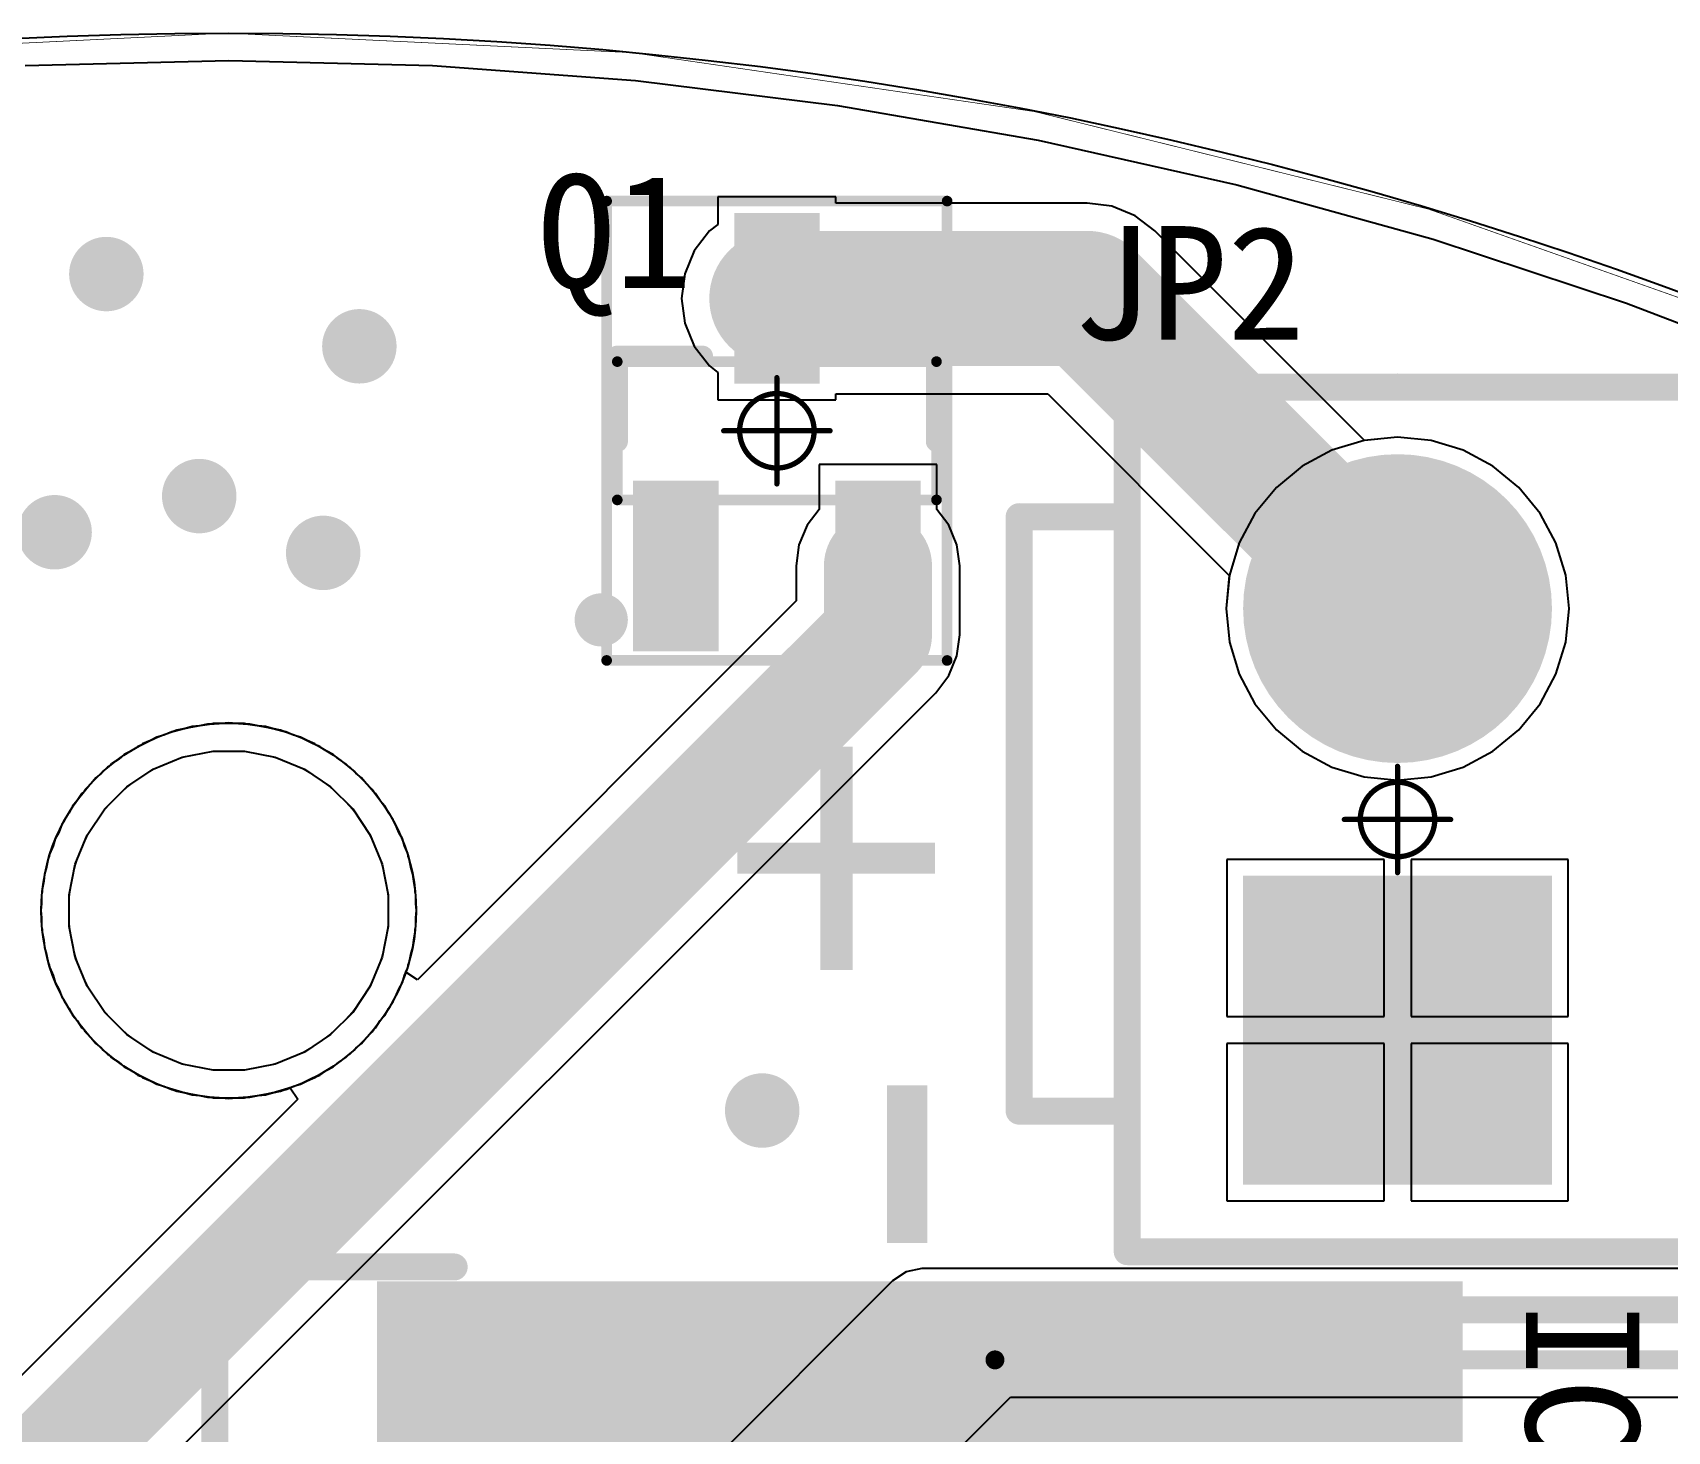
# Model space of a CAD drawing. Header units: millimetres. Extents: x 28 to 238, y 6 to 119.
# Drawn here: x 68.72 to 84.08, y 93.38 to 106.53 of the extents above; entities that cross this region are included whole.
import ezdxf

# ---------------------------------------------------------------- set-up
doc = ezdxf.new("R2010")
doc.units = ezdxf.units.MM
for name, color, linetype in [('BottomLayer', 5, 'Continuous'), ('BottomSolder', 6, 'Continuous'), ('KeepOutLayer', 6, 'Continuous'), ('Mechanical13', 56, 'Continuous'), ('Mechanical15', 56, 'Continuous'), ('MultiLayer', 9, 'Continuous'), ('PadHoleLayer', 156, 'Continuous'), ('TopLayer', 1, 'Continuous'), ('TopOverlay', 2, 'Continuous'), ('TopPaste', 8, 'Continuous'), ('TopSolder', 216, 'Continuous'), ('ViaHoleLayer', 16, 'Continuous')]:
    doc.layers.add(name, color=color, linetype=linetype)

# ---------------------------------------------------------------- blocks, each defined once
blk = doc.blocks.new('TO263_5A_30')
at = {"layer": 'TopLayer'}
for points in [[(5.225, 15.414), (-5.225, 15.414), (5.225, 5.414), (-5.225, 5.414)], [(-2.875, 1.6), (-3.925, 1.6), (-2.875, -1.6), (-3.925, -1.6)], [(-1.175, 1.6), (-2.225, 1.6), (-1.175, -1.6), (-2.225, -1.6)], [(0.525, 1.6), (-0.525, 1.6), (0.525, -1.6), (-0.525, -1.6)], [(2.225, 1.6), (1.175, 1.6), (2.225, -1.6), (1.175, -1.6)], [(3.925, 1.6), (2.875, 1.6), (3.925, -1.6), (2.875, -1.6)]]:
    blk.add_solid(points, dxfattribs=at)
at = {"layer": 'TopOverlay', "const_width": 0.254}
for points in [[(-5.461, 3.787), (-5.461, 6.037)], [(5.461, 3.787), (5.461, 6.037)], [(5.461, 3.787), (-5.461, 3.787)]]:
    blk.add_lwpolyline(points, dxfattribs=at)
at = {"layer": 'TopOverlay'}
for points, const_width in [([(-5.524, 6.037, 1), (-5.397, 6.037, 1)], 0.127), ([(5.397, 6.037, 1), (5.524, 6.037, 1)], 0.127), ([(-5.524, 3.787, 1), (-5.397, 3.787, 1)], 0.127), ([(-5.524, 3.787, 1), (-5.397, 3.787, 1)], 0.127), ([(5.397, 3.787, 1), (5.524, 3.787, 1)], 0.127), ([(5.397, 3.787, 1), (5.524, 3.787, 1)], 0.127), ([(-4.626, -0.127, 1), (-5.026, -0.127, 1)], 0.5), ([(-5.151, -0.127, 1), (-4.901, -0.127, 1)], 0.25), ([(-4.751, -0.127, 1), (-4.501, -0.127, 1)], 0.25)]:
    blk.add_lwpolyline(points, format="xyb", close=True, dxfattribs=dict(at, const_width=const_width))
at = {"layer": 'TopPaste'}
for points in [[(5.225, 15.414), (-5.225, 15.414), (5.225, 5.414), (-5.225, 5.414)], [(-2.875, 1.6), (-3.925, 1.6), (-2.875, -1.6), (-3.925, -1.6)], [(-1.175, 1.6), (-2.225, 1.6), (-1.175, -1.6), (-2.225, -1.6)], [(0.525, 1.6), (-0.525, 1.6), (0.525, -1.6), (-0.525, -1.6)], [(2.225, 1.6), (1.175, 1.6), (2.225, -1.6), (1.175, -1.6)], [(3.925, 1.6), (2.875, 1.6), (3.925, -1.6), (2.875, -1.6)]]:
    blk.add_solid(points, dxfattribs=at)
at = {"layer": 'TopSolder'}
for points in [[(5.327, 15.516), (-5.327, 15.516), (5.327, 5.312), (-5.327, 5.312)], [(-2.773, 1.702), (-4.027, 1.702), (-2.773, -1.702), (-4.027, -1.702)], [(-1.073, 1.702), (-2.327, 1.702), (-1.073, -1.702), (-2.327, -1.702)], [(0.627, 1.702), (-0.627, 1.702), (0.627, -1.702), (-0.627, -1.702)], [(2.327, 1.702), (1.073, 1.702), (2.327, -1.702), (1.073, -1.702)], [(4.027, 1.702), (2.773, 1.702), (4.027, -1.702), (2.773, -1.702)]]:
    blk.add_solid(points, dxfattribs=at)
blk = doc.blocks.new('VH3_96_LI_2P_32')
at = {"layer": 'BottomLayer', "const_width": 1.35}
blk.add_lwpolyline([(1.307, 0, 1), (2.657, 0, 1)], format="xyb", close=True, dxfattribs=at)
at = {"layer": 'BottomLayer'}
blk.add_solid([(-3.33, -1.35), (-0.63, -1.35), (-3.33, 1.35), (-0.63, 1.35)], dxfattribs=at)
at = {"layer": 'BottomSolder', "const_width": 1.452}
blk.add_lwpolyline([(1.257, 0, 1), (2.708, 0, 1)], format="xyb", close=True, dxfattribs=at)
at = {"layer": 'BottomSolder'}
blk.add_solid([(-3.432, -1.452), (-0.528, -1.452), (-3.432, 1.452), (-0.528, 1.452)], dxfattribs=at)
at = {"layer": 'Mechanical15', "const_width": 0.05}
for points in [[(0, 0.5), (0, -0.5)], [(-0.5, 0), (0.5, 0)]]:
    blk.add_lwpolyline(points, dxfattribs=at)
at = {"layer": 'Mechanical15'}
for points, const_width in [([(-0.012, 0.5, 1), (0.012, 0.5, 1)], 0.025), ([(0.35, 0, 1), (-0.35, 0, 1)], 0.05), ([(-0.512, 0, 1), (-0.487, 0, 1)], 0.025), ([(-0.362, 0, 1), (-0.337, 0, 1)], 0.025), ([(0.337, 0, 1), (0.362, 0, 1)], 0.025), ([(0.487, 0, 1), (0.512, 0, 1)], 0.025), ([(-0.012, -0.5, 1), (0.012, -0.5, 1)], 0.025)]:
    blk.add_lwpolyline(points, format="xyb", close=True, dxfattribs=dict(at, const_width=const_width))
at = {"layer": 'MultiLayer', "const_width": 1.35}
blk.add_lwpolyline([(1.307, 0, 1), (2.657, 0, 1)], format="xyb", close=True, dxfattribs=at)
at = {"layer": 'MultiLayer'}
blk.add_solid([(-3.33, -1.35), (-0.63, -1.35), (-3.33, 1.35), (-0.63, 1.35)], dxfattribs=at)
at = {"layer": 'PadHoleLayer', "const_width": 0.75}
for points in [[(-2.355, 0, 1), (-1.605, 0, 1)], [(1.607, 0, 1), (2.357, 0, 1)]]:
    blk.add_lwpolyline(points, format="xyb", close=True, dxfattribs=at)
at = {"layer": 'TopLayer', "const_width": 1.35}
blk.add_lwpolyline([(1.307, 0, 1), (2.657, 0, 1)], format="xyb", close=True, dxfattribs=at)
at = {"layer": 'TopLayer'}
blk.add_solid([(-3.33, -1.35), (-0.63, -1.35), (-3.33, 1.35), (-0.63, 1.35)], dxfattribs=at)
at = {"layer": 'TopOverlay', "const_width": 0.254}
for points in [[(-2.742, 3.556), (-2.742, 2.54)], [(-2.742, 3.556), (2.846, 3.556)], [(2.846, 3.556), (2.846, 2.54)], [(-4.063, 2.54), (-4.063, -4.572)], [(-4.063, 2.54), (4.065, 2.54)], [(4.065, 2.54), (4.065, -4.572)], [(4.065, 0), (4.065, -4.572)], [(-4.063, -4.572), (-2.336, -4.572)], [(-2.336, -4.572), (4.065, -4.572)]]:
    blk.add_lwpolyline(points, dxfattribs=at)
at = {"layer": 'TopOverlay', "const_width": 0.127}
for points in [[(-2.805, 3.556, 1), (-2.678, 3.556, 1)], [(-2.805, 3.556, 1), (-2.678, 3.556, 1)], [(2.783, 3.556, 1), (2.91, 3.556, 1)], [(2.783, 3.556, 1), (2.91, 3.556, 1)], [(-4.126, 2.54, 1), (-3.999, 2.54, 1)], [(-4.126, 2.54, 1), (-3.999, 2.54, 1)], [(-2.805, 2.54, 1), (-2.678, 2.54, 1)], [(2.783, 2.54, 1), (2.91, 2.54, 1)], [(4.002, 2.54, 1), (4.129, 2.54, 1)], [(4.002, 2.54, 1), (4.129, 2.54, 1)], [(4.002, 0, 1), (4.129, 0, 1)], [(-4.126, -4.572, 1), (-3.999, -4.572, 1)], [(-4.126, -4.572, 1), (-3.999, -4.572, 1)], [(-2.399, -4.572, 1), (-2.272, -4.572, 1)], [(-2.399, -4.572, 1), (-2.272, -4.572, 1)], [(4.002, -4.572, 1), (4.129, -4.572, 1)], [(4.002, -4.572, 1), (4.129, -4.572, 1)], [(4.002, -4.572, 1), (4.129, -4.572, 1)]]:
    blk.add_lwpolyline(points, format="xyb", close=True, dxfattribs=at)
at = {"layer": 'TopSolder', "const_width": 1.452}
blk.add_lwpolyline([(1.257, 0, 1), (2.708, 0, 1)], format="xyb", close=True, dxfattribs=at)
at = {"layer": 'TopSolder'}
blk.add_solid([(-3.432, -1.452), (-0.528, -1.452), (-3.432, 1.452), (-0.528, 1.452)], dxfattribs=at)
blk = doc.blocks.new('SOT23_3M_44')
at = {"layer": 'Mechanical13', "const_width": 0.1}
for points in [[(-1.5, 1.92), (1.5, 1.92)], [(-1.5, 0.62), (-1.5, 1.92)], [(1.5, 0.62), (1.5, 1.92)], [(-1.5, 0.62), (1.5, 0.62)]]:
    blk.add_lwpolyline(points, dxfattribs=at)
at = {"layer": 'Mechanical13', "const_width": 0.05}
for points in [[(-1.525, 1.92, 1), (-1.475, 1.92, 1)], [(-1.525, 1.92, 1), (-1.475, 1.92, 1)], [(1.475, 1.92, 1), (1.525, 1.92, 1)], [(1.475, 1.92, 1), (1.525, 1.92, 1)], [(-1.525, 0.62, 1), (-1.475, 0.62, 1)], [(-1.525, 0.62, 1), (-1.475, 0.62, 1)], [(1.475, 0.62, 1), (1.525, 0.62, 1)], [(1.475, 0.62, 1), (1.525, 0.62, 1)]]:
    blk.add_lwpolyline(points, format="xyb", close=True, dxfattribs=at)
at = {"layer": 'Mechanical15'}
for points, const_width in [([(-1.6, 3.429), (1.6, 3.429)], 0.1), ([(-1.6, -0.889), (-1.6, 3.429)], 0.1), ([(1.6, -0.889), (1.6, 3.429)], 0.1), ([(0, 0.77), (0, 1.77)], 0.05), ([(-0.5, 1.27), (0.5, 1.27)], 0.05), ([(-1.6, -0.889), (1.6, -0.889)], 0.1)]:
    blk.add_lwpolyline(points, dxfattribs=dict(at, const_width=const_width))
for points, const_width in [([(-1.625, 3.429, 1), (-1.575, 3.429, 1)], 0.05), ([(-1.625, 3.429, 1), (-1.575, 3.429, 1)], 0.05), ([(1.575, 3.429, 1), (1.625, 3.429, 1)], 0.05), ([(1.575, 3.429, 1), (1.625, 3.429, 1)], 0.05), ([(-0.012, 1.77, 1), (0.012, 1.77, 1)], 0.025), ([(0.35, 1.27, 1), (-0.35, 1.27, 1)], 0.05), ([(-0.512, 1.27, 1), (-0.487, 1.27, 1)], 0.025), ([(-0.362, 1.27, 1), (-0.337, 1.27, 1)], 0.025), ([(0.337, 1.27, 1), (0.362, 1.27, 1)], 0.025), ([(0.487, 1.27, 1), (0.512, 1.27, 1)], 0.025), ([(-0.012, 0.77, 1), (0.012, 0.77, 1)], 0.025), ([(-1.625, -0.889, 1), (-1.575, -0.889, 1)], 0.05), ([(-1.625, -0.889, 1), (-1.575, -0.889, 1)], 0.05), ([(1.575, -0.889, 1), (1.625, -0.889, 1)], 0.05), ([(1.575, -0.889, 1), (1.625, -0.889, 1)], 0.05)]:
    blk.add_lwpolyline(points, format="xyb", close=True, dxfattribs=dict(at, const_width=const_width))
at = {"layer": 'TopLayer'}
for points in [[(0.3, 3.214), (-0.3, 3.214), (0.3, 1.814), (-0.3, 1.814)], [(-0.65, 0.7), (-1.25, 0.7), (-0.65, -0.7), (-1.25, -0.7)], [(1.25, 0.7), (0.65, 0.7), (1.25, -0.7), (0.65, -0.7)]]:
    blk.add_solid(points, dxfattribs=at)
at = {"layer": 'TopOverlay', "const_width": 0.2}
for points in [[(-1.5, 1.97), (-0.7, 1.97)], [(-1.5, 1.17), (-1.5, 1.97)], [(0.7, 1.97), (1.5, 1.97)], [(1.5, 1.17), (1.5, 1.97)]]:
    blk.add_lwpolyline(points, dxfattribs=at)
at = {"layer": 'TopOverlay'}
for points, const_width in [([(-1.55, 1.97, 1), (-1.45, 1.97, 1)], 0.1), ([(-1.55, 1.97, 1), (-1.45, 1.97, 1)], 0.1), ([(-0.75, 1.97, 1), (-0.65, 1.97, 1)], 0.1), ([(0.65, 1.97, 1), (0.75, 1.97, 1)], 0.1), ([(1.45, 1.97, 1), (1.55, 1.97, 1)], 0.1), ([(1.45, 1.97, 1), (1.55, 1.97, 1)], 0.1), ([(-1.55, 1.17, 1), (-1.45, 1.17, 1)], 0.1), ([(1.45, 1.17, 1), (1.55, 1.17, 1)], 0.1), ([(-1.526, -0.508, 1), (-1.776, -0.508, 1)], 0.25), ([(-1.839, -0.508, 1), (-1.714, -0.508, 1)], 0.125), ([(-1.588, -0.508, 1), (-1.463, -0.508, 1)], 0.125)]:
    blk.add_lwpolyline(points, format="xyb", close=True, dxfattribs=dict(at, const_width=const_width))
at = {"layer": 'TopPaste'}
for points in [[(0.3, 3.214), (-0.3, 3.214), (0.3, 1.814), (-0.3, 1.814)], [(-0.65, 0.7), (-1.25, 0.7), (-0.65, -0.7), (-1.25, -0.7)], [(1.25, 0.7), (0.65, 0.7), (1.25, -0.7), (0.65, -0.7)]]:
    blk.add_solid(points, dxfattribs=at)
at = {"layer": 'TopSolder'}
for points in [[(0.402, 3.316), (-0.401, 3.316), (0.402, 1.712), (-0.401, 1.712)], [(-0.548, 0.802), (-1.352, 0.802), (-0.548, -0.802), (-1.352, -0.802)], [(1.352, 0.802), (0.548, 0.802), (1.352, -0.802), (0.548, -0.802)]]:
    blk.add_solid(points, dxfattribs=at)

msp = doc.modelspace()

# ---------------------------------------------------------------- linework, layer by layer
for centre, radius in [((70.558, 67.272), 39.25), ((70.558, 98.273), 1.762)]:
    msp.add_circle(centre, radius)
at = {"layer": 'BottomLayer'}
for p, q in [((68.645, 106.218), (70.558, 106.265)), ((70.558, 106.265), (72.472, 106.218)), ((72.472, 106.218), (74.38, 106.077)), ((74.38, 106.077), (76.28, 105.843)), ((76.28, 105.843), (78.165, 105.515)), ((78.165, 105.515), (80.033, 105.096)), ((80.033, 105.096), (81.877, 104.586)), ((81.877, 104.586), (83.694, 103.985)), ((83.694, 103.985), (85.48, 103.297)), ((81.229, 102.693), (80.927, 102.601)), ((81.543, 102.724), (81.229, 102.693)), ((81.858, 102.693), (81.543, 102.724)), ((82.16, 102.601), (81.858, 102.693)), ((80.927, 102.601), (80.648, 102.452)), ((82.439, 102.452), (82.16, 102.601)), ((80.648, 102.452), (80.404, 102.252)), ((82.683, 102.252), (82.439, 102.452)), ((80.404, 102.252), (80.203, 102.007)), ((82.884, 102.007), (82.683, 102.252)), ((80.203, 102.007), (80.054, 101.729)), ((83.032, 101.729), (82.884, 102.007)), ((80.054, 101.729), (79.963, 101.426)), ((83.124, 101.426), (83.032, 101.729)), ((79.963, 101.426), (79.932, 101.112)), ((83.155, 101.112), (83.124, 101.426)), ((79.932, 101.112), (79.963, 100.798)), ((83.124, 100.798), (83.155, 101.112)), ((79.963, 100.798), (80.054, 100.495)), ((83.032, 100.495), (83.124, 100.798)), ((80.054, 100.495), (80.203, 100.217)), ((82.884, 100.217), (83.032, 100.495)), ((80.203, 100.217), (80.404, 99.972)), ((82.683, 99.972), (82.884, 100.217)), ((70.283, 100.011), (70.214, 100.005)), ((70.36, 100.027), (70.283, 100.011)), ((70.386, 100.027), (70.36, 100.027)), ((70.411, 100.032), (70.386, 100.027)), ((70.49, 100.032), (70.411, 100.032)), ((70.558, 100.039), (70.49, 100.032)), ((70.627, 100.032), (70.558, 100.039)), ((70.706, 100.032), (70.627, 100.032)), ((70.731, 100.027), (70.706, 100.032)), ((70.757, 100.027), (70.731, 100.027)), ((70.834, 100.011), (70.757, 100.027)), ((70.903, 100.005), (70.834, 100.011)), ((69.822, 99.872), (69.749, 99.841)), ((69.883, 99.904), (69.822, 99.872)), ((69.949, 99.924), (69.883, 99.904)), ((70.022, 99.954), (69.949, 99.924)), ((70.047, 99.959), (70.022, 99.954)), ((70.07, 99.969), (70.047, 99.959)), ((70.148, 99.985), (70.07, 99.969)), ((70.214, 100.005), (70.148, 99.985)), ((70.969, 99.985), (70.903, 100.005)), ((71.046, 99.969), (70.969, 99.985)), ((71.07, 99.959), (71.046, 99.969)), ((71.095, 99.954), (71.07, 99.959)), ((71.168, 99.924), (71.095, 99.954)), ((71.234, 99.904), (71.168, 99.924)), ((71.295, 99.872), (71.234, 99.904)), ((71.368, 99.841), (71.295, 99.872)), ((80.404, 99.972), (80.648, 99.772)), ((82.439, 99.772), (82.683, 99.972)), ((69.577, 99.741), (69.524, 99.697)), ((69.638, 99.773), (69.577, 99.741)), ((69.704, 99.817), (69.638, 99.773)), ((69.728, 99.827), (69.704, 99.817)), ((69.749, 99.841), (69.728, 99.827)), ((69.848, 99.602), (70.121, 99.715)), ((70.121, 99.715), (70.411, 99.773)), ((70.411, 99.773), (70.558, 99.773)), ((70.558, 99.773), (70.706, 99.773)), ((70.706, 99.773), (70.996, 99.715)), ((70.996, 99.715), (71.269, 99.602)), ((71.389, 99.827), (71.368, 99.841)), ((71.413, 99.817), (71.389, 99.827)), ((71.479, 99.773), (71.413, 99.817)), ((71.539, 99.741), (71.479, 99.773)), ((71.593, 99.697), (71.539, 99.741)), ((80.648, 99.772), (80.927, 99.623)), ((82.16, 99.623), (82.439, 99.772)), ((69.363, 99.565), (69.31, 99.521)), ((69.419, 99.621), (69.363, 99.565)), ((69.44, 99.635), (69.419, 99.621)), ((69.458, 99.653), (69.44, 99.635)), ((69.524, 99.697), (69.458, 99.653)), ((69.602, 99.438), (69.848, 99.602)), ((71.269, 99.602), (71.515, 99.438)), ((71.659, 99.653), (71.593, 99.697)), ((71.677, 99.635), (71.659, 99.653)), ((71.698, 99.621), (71.677, 99.635)), ((71.754, 99.565), (71.698, 99.621)), ((71.807, 99.521), (71.754, 99.565)), ((80.927, 99.623), (81.229, 99.531)), ((81.858, 99.531), (82.16, 99.623)), ((69.21, 99.412), (69.196, 99.391)), ((69.266, 99.468), (69.21, 99.412)), ((69.31, 99.521), (69.266, 99.468)), ((69.393, 99.229), (69.602, 99.438)), ((71.515, 99.438), (71.724, 99.229)), ((71.851, 99.468), (71.807, 99.521)), ((71.907, 99.412), (71.851, 99.468)), ((71.921, 99.391), (71.907, 99.412)), ((81.229, 99.531), (81.543, 99.5)), ((81.543, 99.5), (81.858, 99.531)), ((69.09, 99.254), (69.058, 99.193)), ((69.134, 99.307), (69.09, 99.254)), ((69.178, 99.373), (69.134, 99.307)), ((69.196, 99.391), (69.178, 99.373)), ((71.939, 99.373), (71.921, 99.391)), ((71.983, 99.307), (71.939, 99.373)), ((72.027, 99.254), (71.983, 99.307)), ((72.059, 99.193), (72.027, 99.254)), ((69.004, 99.104), (68.99, 99.082)), ((69.014, 99.127), (69.004, 99.104)), ((69.058, 99.193), (69.014, 99.127)), ((69.229, 98.983), (69.393, 99.229)), ((71.724, 99.229), (71.888, 98.983)), ((72.103, 99.127), (72.059, 99.193)), ((72.113, 99.104), (72.103, 99.127)), ((72.127, 99.082), (72.113, 99.104)), ((68.927, 98.949), (68.907, 98.883)), ((68.96, 99.009), (68.927, 98.949)), ((68.99, 99.082), (68.96, 99.009)), ((69.116, 98.71), (69.229, 98.983)), ((71.888, 98.983), (72.001, 98.71)), ((72.157, 99.009), (72.127, 99.082)), ((72.19, 98.949), (72.157, 99.009)), ((72.21, 98.883), (72.19, 98.949)), ((68.872, 98.784), (68.862, 98.761)), ((68.877, 98.809), (68.872, 98.784)), ((68.907, 98.883), (68.877, 98.809)), ((72.24, 98.809), (72.21, 98.883)), ((72.245, 98.784), (72.24, 98.809)), ((72.255, 98.761), (72.245, 98.784)), ((68.847, 98.683), (68.827, 98.617)), ((68.862, 98.761), (68.847, 98.683)), ((69.058, 98.421), (69.116, 98.71)), ((72.001, 98.71), (72.058, 98.421)), ((72.27, 98.683), (72.255, 98.761)), ((72.29, 98.617), (72.27, 98.683)), ((81.416, 98.754), (79.939, 98.754)), ((79.939, 98.754), (79.939, 97.277)), ((81.416, 97.277), (81.416, 98.754)), ((83.147, 98.754), (81.67, 98.754)), ((81.67, 98.754), (81.67, 97.277)), ((83.147, 97.277), (83.147, 98.754)), ((68.82, 98.549), (68.804, 98.471)), ((68.827, 98.617), (68.82, 98.549)), ((72.297, 98.549), (72.29, 98.617)), ((72.312, 98.471), (72.297, 98.549)), ((68.799, 98.341), (68.793, 98.273)), ((68.804, 98.446), (68.799, 98.421)), ((68.799, 98.421), (68.799, 98.341)), ((68.804, 98.471), (68.804, 98.446)), ((69.058, 98.273), (69.058, 98.421)), ((72.058, 98.421), (72.058, 98.273)), ((72.312, 98.446), (72.312, 98.471)), ((72.317, 98.421), (72.312, 98.446)), ((72.317, 98.341), (72.317, 98.421)), ((72.324, 98.273), (72.317, 98.341)), ((68.793, 98.273), (68.799, 98.204)), ((68.799, 98.204), (68.799, 98.125)), ((69.058, 98.125), (69.058, 98.273)), ((72.058, 98.273), (72.058, 98.125)), ((72.317, 98.204), (72.324, 98.273)), ((72.317, 98.125), (72.317, 98.204)), ((68.799, 98.125), (68.804, 98.1)), ((68.804, 98.1), (68.804, 98.075)), ((68.804, 98.075), (68.82, 97.997)), ((69.116, 97.835), (69.058, 98.125)), ((72.058, 98.125), (72.001, 97.835)), ((72.297, 97.997), (72.312, 98.075)), ((72.312, 98.1), (72.317, 98.125)), ((72.312, 98.075), (72.312, 98.1)), ((68.82, 97.997), (68.827, 97.928)), ((68.827, 97.928), (68.847, 97.862)), ((68.847, 97.862), (68.862, 97.785)), ((72.255, 97.785), (72.27, 97.862)), ((72.27, 97.862), (72.29, 97.928)), ((72.29, 97.928), (72.297, 97.997)), ((68.862, 97.785), (68.872, 97.761)), ((68.872, 97.761), (68.877, 97.736)), ((68.877, 97.736), (68.907, 97.663)), ((69.229, 97.562), (69.116, 97.835)), ((72.001, 97.835), (71.888, 97.562)), ((72.21, 97.663), (72.24, 97.736)), ((72.24, 97.736), (72.245, 97.761)), ((72.245, 97.761), (72.255, 97.785)), ((68.907, 97.663), (68.927, 97.597)), ((68.927, 97.597), (68.96, 97.536)), ((69.393, 97.317), (69.229, 97.562)), ((71.888, 97.562), (71.724, 97.317)), ((72.157, 97.536), (72.19, 97.597)), ((72.19, 97.597), (72.21, 97.663)), ((68.96, 97.536), (68.99, 97.463)), ((68.99, 97.463), (69.004, 97.442)), ((69.004, 97.442), (69.014, 97.418)), ((69.014, 97.418), (69.058, 97.353)), ((72.059, 97.353), (72.103, 97.418)), ((72.103, 97.418), (72.113, 97.442)), ((72.113, 97.442), (72.127, 97.463)), ((72.127, 97.463), (72.157, 97.536)), ((69.058, 97.353), (69.09, 97.292)), ((69.09, 97.292), (69.134, 97.239)), ((69.602, 97.108), (69.393, 97.317)), ((71.724, 97.317), (71.515, 97.108)), ((71.983, 97.239), (72.027, 97.292)), ((72.027, 97.292), (72.059, 97.353)), ((79.939, 97.277), (81.416, 97.277)), ((81.67, 97.277), (83.147, 97.277)), ((69.134, 97.239), (69.178, 97.173)), ((69.178, 97.173), (69.196, 97.155)), ((69.196, 97.155), (69.21, 97.134)), ((69.21, 97.134), (69.266, 97.078)), ((69.848, 96.944), (69.602, 97.108)), ((71.515, 97.108), (71.269, 96.944)), ((71.851, 97.078), (71.907, 97.134)), ((71.907, 97.134), (71.921, 97.155)), ((71.921, 97.155), (71.939, 97.173)), ((71.939, 97.173), (71.983, 97.239)), ((69.266, 97.078), (69.31, 97.024)), ((69.31, 97.024), (69.363, 96.981)), ((69.363, 96.981), (69.419, 96.925)), ((70.121, 96.83), (69.848, 96.944)), ((71.269, 96.944), (70.996, 96.83)), ((71.698, 96.925), (71.754, 96.981)), ((71.754, 96.981), (71.807, 97.024)), ((71.807, 97.024), (71.851, 97.078)), ((81.416, 97.023), (79.939, 97.023)), ((79.939, 97.023), (79.939, 95.546)), ((81.416, 95.546), (81.416, 97.023)), ((83.147, 97.023), (81.67, 97.023)), ((81.67, 97.023), (81.67, 95.546)), ((83.147, 95.546), (83.147, 97.023)), ((69.419, 96.925), (69.44, 96.91)), ((69.44, 96.91), (69.458, 96.892)), ((69.458, 96.892), (69.524, 96.848)), ((69.524, 96.848), (69.577, 96.805)), ((69.577, 96.805), (69.638, 96.772)), ((70.411, 96.773), (70.121, 96.83)), ((70.996, 96.83), (70.706, 96.773)), ((71.479, 96.772), (71.539, 96.805)), ((71.539, 96.805), (71.593, 96.848)), ((71.593, 96.848), (71.659, 96.892)), ((71.659, 96.892), (71.677, 96.91)), ((71.677, 96.91), (71.698, 96.925)), ((69.638, 96.772), (69.704, 96.728)), ((69.704, 96.728), (69.728, 96.718)), ((69.728, 96.718), (69.749, 96.704)), ((69.749, 96.704), (69.822, 96.674)), ((69.822, 96.674), (69.883, 96.642)), ((69.883, 96.642), (69.949, 96.622)), ((70.558, 96.773), (70.411, 96.773)), ((70.558, 96.773), (70.558, 96.773)), ((70.706, 96.773), (70.558, 96.773)), ((71.168, 96.622), (71.234, 96.642)), ((71.234, 96.642), (71.295, 96.674)), ((71.295, 96.674), (71.368, 96.704)), ((71.368, 96.704), (71.389, 96.718)), ((71.389, 96.718), (71.413, 96.728)), ((71.413, 96.728), (71.479, 96.772)), ((69.949, 96.622), (70.022, 96.591)), ((70.022, 96.591), (70.047, 96.586)), ((70.047, 96.586), (70.07, 96.576)), ((70.07, 96.576), (70.148, 96.561)), ((70.148, 96.561), (70.214, 96.541)), ((70.214, 96.541), (70.283, 96.534)), ((70.283, 96.534), (70.36, 96.519)), ((70.36, 96.519), (70.386, 96.519)), ((70.386, 96.519), (70.411, 96.514)), ((70.411, 96.514), (70.49, 96.514)), ((70.49, 96.514), (70.558, 96.507)), ((70.558, 96.507), (70.627, 96.514)), ((70.627, 96.514), (70.706, 96.514)), ((70.706, 96.514), (70.731, 96.519)), ((70.731, 96.519), (70.757, 96.519)), ((70.757, 96.519), (70.834, 96.534)), ((70.834, 96.534), (70.903, 96.541)), ((70.903, 96.541), (70.969, 96.561)), ((70.969, 96.561), (71.046, 96.576)), ((71.046, 96.576), (71.07, 96.586)), ((71.07, 96.586), (71.095, 96.591)), ((71.095, 96.591), (71.168, 96.622)), ((79.939, 95.546), (81.416, 95.546)), ((81.67, 95.546), (83.147, 95.546)), ((76.798, 94.794), (65.341, 83.338)), ((76.924, 94.878), (76.798, 94.794)), ((77.072, 94.908), (76.924, 94.878)), ((84.324, 94.908), (77.072, 94.908)), ((68.09, 83.887), (77.904, 93.7)), ((77.904, 93.7), (86.853, 93.7))]:
    msp.add_line(p, q, dxfattribs=at)
for points, const_width in [([(69.233, 104.257, 1), (69.583, 104.257, 1)], 0.35), ([(71.611, 103.578, 1), (71.961, 103.578, 1)], 0.35), ([(70.106, 102.17, 1), (70.456, 102.17, 1)], 0.35), ([(68.747, 101.83, 1), (69.097, 101.83, 1)], 0.35), ([(71.271, 101.636, 1), (71.621, 101.636, 1)], 0.35), ([(75.397, 96.394, 1), (75.747, 96.394, 1)], 0.35), ([(77.009, 94.52, 1), (77.136, 94.52, 1)], 0.127), ([(77.009, 94.52, 1), (77.136, 94.52, 1)], 0.127), ([(77.715, 94.05, 1), (77.804, 94.05, 1)], 0.0889), ([(77.715, 94.05, 1), (77.804, 94.05, 1)], 0.0889)]:
    msp.add_lwpolyline(points, format="xyb", close=True, dxfattribs=dict(at, const_width=const_width))
for points, const_width in [([(65.616, 83.063), (77.072, 94.52)], 0.254), ([(77.072, 94.52), (84.485, 94.52)], 0.254), ([(67.741, 84.031), (77.759, 94.05)], 0.178), ([(77.759, 94.05), (87.407, 94.05)], 0.178)]:
    msp.add_lwpolyline(points, dxfattribs=dict(at, const_width=const_width))
at = {"layer": 'KeepOutLayer', "const_width": 0.00645}
msp.add_lwpolyline([(34.052, 52.857, -3.804617), (64.049, 28.566)], format="xyb", dxfattribs=at)
msp.add_lwpolyline([(34.052, 52.857, -3.804617), (64.049, 28.566)], format="xyb", dxfattribs=at)
at = {"layer": 'KeepOutLayer'}
for points, const_width in [([(72.058, 98.273, 1), (69.058, 98.273, 1)], 0.00645), ([(69.057, 98.273, 1), (69.06, 98.273, 1)], 0.00323), ([(72.057, 98.273, 1), (72.06, 98.273, 1)], 0.00323)]:
    msp.add_lwpolyline(points, format="xyb", close=True, dxfattribs=dict(at, const_width=const_width))
at = {"layer": 'MultiLayer'}
for p, q in [((69.848, 99.602), (70.121, 99.715)), ((70.121, 99.715), (70.411, 99.773)), ((70.411, 99.773), (70.558, 99.773)), ((70.558, 99.773), (70.706, 99.773)), ((70.706, 99.773), (70.996, 99.715)), ((70.996, 99.715), (71.269, 99.602)), ((69.602, 99.438), (69.848, 99.602)), ((71.269, 99.602), (71.515, 99.438)), ((69.393, 99.229), (69.602, 99.438)), ((71.515, 99.438), (71.724, 99.229)), ((69.229, 98.983), (69.393, 99.229)), ((71.724, 99.229), (71.888, 98.983)), ((69.116, 98.71), (69.229, 98.983)), ((71.888, 98.983), (72.001, 98.71)), ((69.058, 98.421), (69.116, 98.71)), ((72.001, 98.71), (72.058, 98.421)), ((69.058, 98.273), (69.058, 98.421)), ((72.058, 98.421), (72.058, 98.273)), ((69.058, 98.125), (69.058, 98.273)), ((72.058, 98.273), (72.058, 98.125)), ((69.116, 97.835), (69.058, 98.125)), ((72.058, 98.125), (72.001, 97.835)), ((69.229, 97.562), (69.116, 97.835)), ((72.001, 97.835), (71.888, 97.562)), ((69.393, 97.317), (69.229, 97.562)), ((71.888, 97.562), (71.724, 97.317)), ((69.602, 97.108), (69.393, 97.317)), ((71.724, 97.317), (71.515, 97.108)), ((69.848, 96.944), (69.602, 97.108)), ((71.515, 97.108), (71.269, 96.944)), ((70.121, 96.83), (69.848, 96.944)), ((71.269, 96.944), (70.996, 96.83)), ((70.411, 96.773), (70.121, 96.83)), ((70.996, 96.83), (70.706, 96.773)), ((70.558, 96.773), (70.411, 96.773)), ((70.558, 96.773), (70.558, 96.773)), ((70.706, 96.773), (70.558, 96.773))]:
    msp.add_line(p, q, dxfattribs=at)
at = {"layer": 'MultiLayer', "const_width": 0.35}
for points in [[(69.233, 104.257, 1), (69.583, 104.257, 1)], [(71.611, 103.578, 1), (71.961, 103.578, 1)], [(70.106, 102.17, 1), (70.456, 102.17, 1)], [(68.747, 101.83, 1), (69.097, 101.83, 1)], [(71.271, 101.636, 1), (71.621, 101.636, 1)], [(75.397, 96.394, 1), (75.747, 96.394, 1)]]:
    msp.add_lwpolyline(points, format="xyb", close=True, dxfattribs=at)
at = {"layer": 'TopLayer'}
for p, q in [((68.645, 106.218), (70.558, 106.265)), ((70.558, 106.265), (72.472, 106.218)), ((72.472, 106.218), (74.38, 106.077)), ((74.38, 106.077), (76.28, 105.843)), ((76.28, 105.843), (78.165, 105.515)), ((78.165, 105.515), (80.033, 105.096)), ((80.033, 105.096), (81.877, 104.586)), ((76.264, 104.982), (75.156, 104.982)), ((75.156, 104.982), (75.156, 104.723)), ((76.264, 104.925), (76.264, 104.982)), ((78.627, 104.925), (76.264, 104.925)), ((78.859, 104.894), (78.627, 104.925)), ((79.076, 104.805), (78.859, 104.894)), ((79.261, 104.662), (79.076, 104.805)), ((75.076, 104.662), (74.933, 104.476)), ((75.156, 104.723), (75.076, 104.662)), ((81.231, 102.693), (79.261, 104.662)), ((74.933, 104.476), (74.844, 104.26)), ((81.877, 104.586), (83.694, 103.985)), ((74.844, 104.26), (74.813, 104.028)), ((74.813, 104.028), (74.844, 103.796)), ((83.694, 103.985), (85.48, 103.297)), ((74.844, 103.796), (74.933, 103.58)), ((74.933, 103.58), (75.076, 103.394)), ((75.076, 103.394), (75.156, 103.333)), ((75.156, 103.333), (75.156, 103.074)), ((76.264, 103.074), (76.264, 103.131)), ((76.264, 103.131), (78.256, 103.131)), ((78.256, 103.131), (79.962, 101.425)), ((75.156, 103.074), (76.264, 103.074)), ((81.543, 102.724), (81.231, 102.693)), ((81.858, 102.693), (81.543, 102.724)), ((82.16, 102.601), (81.858, 102.693)), ((77.214, 102.468), (76.106, 102.468)), ((76.106, 102.468), (76.106, 102.044)), ((77.214, 102.044), (77.214, 102.468)), ((82.439, 102.452), (82.16, 102.601)), ((82.683, 102.252), (82.439, 102.452)), ((82.884, 102.007), (82.683, 102.252)), ((76.106, 102.044), (75.994, 101.898)), ((77.325, 101.898), (77.214, 102.044)), ((83.032, 101.729), (82.884, 102.007)), ((75.994, 101.898), (75.917, 101.713)), ((77.402, 101.713), (77.325, 101.898)), ((75.917, 101.713), (75.891, 101.514)), ((77.428, 101.514), (77.402, 101.713)), ((83.124, 101.426), (83.032, 101.729)), ((75.891, 101.514), (75.891, 101.184)), ((77.428, 100.866), (77.428, 101.514)), ((79.962, 101.425), (79.932, 101.112)), ((83.155, 101.112), (83.124, 101.426)), ((75.891, 101.184), (72.331, 97.624)), ((79.932, 101.112), (79.963, 100.798)), ((83.124, 100.798), (83.155, 101.112)), ((77.402, 100.667), (77.428, 100.866)), ((79.963, 100.798), (80.054, 100.495)), ((83.032, 100.495), (83.124, 100.798)), ((77.325, 100.482), (77.402, 100.667)), ((77.203, 100.322), (77.325, 100.482)), ((80.054, 100.495), (80.203, 100.217)), ((82.884, 100.217), (83.032, 100.495)), ((69.201, 92.32), (77.203, 100.322)), ((80.203, 100.217), (80.404, 99.972)), ((82.683, 99.972), (82.884, 100.217)), ((70.283, 100.011), (70.214, 100.005)), ((70.36, 100.027), (70.283, 100.011)), ((70.386, 100.027), (70.36, 100.027)), ((70.411, 100.032), (70.386, 100.027)), ((70.49, 100.032), (70.411, 100.032)), ((70.558, 100.039), (70.49, 100.032)), ((70.627, 100.032), (70.558, 100.039)), ((70.706, 100.032), (70.627, 100.032)), ((70.731, 100.027), (70.706, 100.032)), ((70.757, 100.027), (70.731, 100.027)), ((70.834, 100.011), (70.757, 100.027)), ((70.903, 100.005), (70.834, 100.011)), ((69.822, 99.872), (69.749, 99.841)), ((69.883, 99.904), (69.822, 99.872)), ((69.949, 99.924), (69.883, 99.904)), ((70.022, 99.954), (69.949, 99.924)), ((70.047, 99.959), (70.022, 99.954)), ((70.07, 99.969), (70.047, 99.959)), ((70.148, 99.985), (70.07, 99.969)), ((70.214, 100.005), (70.148, 99.985)), ((70.969, 99.985), (70.903, 100.005)), ((71.046, 99.969), (70.969, 99.985)), ((71.07, 99.959), (71.046, 99.969)), ((71.095, 99.954), (71.07, 99.959)), ((71.168, 99.924), (71.095, 99.954)), ((71.234, 99.904), (71.168, 99.924)), ((71.295, 99.872), (71.234, 99.904)), ((71.368, 99.841), (71.295, 99.872)), ((80.404, 99.972), (80.648, 99.772)), ((82.439, 99.772), (82.683, 99.972)), ((69.577, 99.741), (69.524, 99.697)), ((69.638, 99.773), (69.577, 99.741)), ((69.704, 99.817), (69.638, 99.773)), ((69.728, 99.827), (69.704, 99.817)), ((69.749, 99.841), (69.728, 99.827)), ((71.389, 99.827), (71.368, 99.841)), ((71.413, 99.817), (71.389, 99.827)), ((71.479, 99.773), (71.413, 99.817)), ((71.539, 99.741), (71.479, 99.773)), ((71.593, 99.697), (71.539, 99.741)), ((80.648, 99.772), (80.927, 99.623)), ((82.16, 99.623), (82.439, 99.772)), ((69.363, 99.565), (69.31, 99.521)), ((69.419, 99.621), (69.363, 99.565)), ((69.44, 99.635), (69.419, 99.621)), ((69.458, 99.653), (69.44, 99.635)), ((69.524, 99.697), (69.458, 99.653)), ((71.659, 99.653), (71.593, 99.697)), ((71.677, 99.635), (71.659, 99.653)), ((71.698, 99.621), (71.677, 99.635)), ((71.754, 99.565), (71.698, 99.621)), ((71.807, 99.521), (71.754, 99.565)), ((80.927, 99.623), (81.229, 99.531)), ((81.858, 99.531), (82.16, 99.623)), ((69.21, 99.412), (69.196, 99.391)), ((69.266, 99.468), (69.21, 99.412)), ((69.31, 99.521), (69.266, 99.468)), ((71.851, 99.468), (71.807, 99.521)), ((71.907, 99.412), (71.851, 99.468)), ((71.921, 99.391), (71.907, 99.412)), ((81.229, 99.531), (81.543, 99.5)), ((81.543, 99.5), (81.858, 99.531)), ((69.09, 99.254), (69.058, 99.193)), ((69.134, 99.307), (69.09, 99.254)), ((69.178, 99.373), (69.134, 99.307)), ((69.196, 99.391), (69.178, 99.373)), ((71.939, 99.373), (71.921, 99.391)), ((71.983, 99.307), (71.939, 99.373)), ((72.027, 99.254), (71.983, 99.307)), ((72.059, 99.193), (72.027, 99.254)), ((69.004, 99.104), (68.99, 99.082)), ((69.014, 99.127), (69.004, 99.104)), ((69.058, 99.193), (69.014, 99.127)), ((72.103, 99.127), (72.059, 99.193)), ((72.113, 99.104), (72.103, 99.127)), ((72.127, 99.082), (72.113, 99.104)), ((68.927, 98.949), (68.907, 98.883)), ((68.96, 99.009), (68.927, 98.949)), ((68.99, 99.082), (68.96, 99.009)), ((72.157, 99.009), (72.127, 99.082)), ((72.19, 98.949), (72.157, 99.009)), ((72.21, 98.883), (72.19, 98.949)), ((68.872, 98.784), (68.862, 98.761)), ((68.877, 98.809), (68.872, 98.784)), ((68.907, 98.883), (68.877, 98.809)), ((72.24, 98.809), (72.21, 98.883)), ((72.245, 98.784), (72.24, 98.809)), ((72.255, 98.761), (72.245, 98.784)), ((68.847, 98.683), (68.827, 98.617)), ((68.862, 98.761), (68.847, 98.683)), ((72.27, 98.683), (72.255, 98.761)), ((72.29, 98.617), (72.27, 98.683)), ((68.82, 98.549), (68.804, 98.471)), ((68.827, 98.617), (68.82, 98.549)), ((72.297, 98.549), (72.29, 98.617)), ((72.312, 98.471), (72.297, 98.549)), ((68.799, 98.341), (68.793, 98.273)), ((68.804, 98.446), (68.799, 98.421)), ((68.799, 98.421), (68.799, 98.341)), ((68.804, 98.471), (68.804, 98.446)), ((72.312, 98.446), (72.312, 98.471)), ((72.317, 98.421), (72.312, 98.446)), ((72.317, 98.341), (72.317, 98.421)), ((72.324, 98.273), (72.317, 98.341)), ((68.793, 98.273), (68.799, 98.204)), ((68.799, 98.204), (68.799, 98.125)), ((72.317, 98.204), (72.324, 98.273)), ((72.317, 98.125), (72.317, 98.204)), ((68.799, 98.125), (68.804, 98.1)), ((68.804, 98.1), (68.804, 98.075)), ((68.804, 98.075), (68.82, 97.997)), ((72.297, 97.997), (72.312, 98.075)), ((72.312, 98.1), (72.317, 98.125)), ((72.312, 98.075), (72.312, 98.1)), ((68.82, 97.997), (68.827, 97.928)), ((68.827, 97.928), (68.847, 97.862)), ((68.847, 97.862), (68.862, 97.785)), ((72.255, 97.785), (72.27, 97.862)), ((72.27, 97.862), (72.29, 97.928)), ((72.29, 97.928), (72.297, 97.997)), ((68.862, 97.785), (68.872, 97.761)), ((68.872, 97.761), (68.877, 97.736)), ((68.877, 97.736), (68.907, 97.663)), ((72.223, 97.696), (72.24, 97.736)), ((72.24, 97.736), (72.245, 97.761)), ((72.245, 97.761), (72.255, 97.785)), ((68.907, 97.663), (68.927, 97.597)), ((68.927, 97.597), (68.96, 97.536)), ((72.331, 97.624), (72.223, 97.696)), ((68.96, 97.536), (68.99, 97.463)), ((68.99, 97.463), (69.004, 97.442)), ((69.004, 97.442), (69.014, 97.418)), ((69.014, 97.418), (69.058, 97.353)), ((69.058, 97.353), (69.09, 97.292)), ((69.09, 97.292), (69.134, 97.239)), ((69.134, 97.239), (69.178, 97.173)), ((69.178, 97.173), (69.196, 97.155)), ((69.196, 97.155), (69.21, 97.134)), ((69.21, 97.134), (69.266, 97.078)), ((69.266, 97.078), (69.31, 97.024)), ((69.31, 97.024), (69.363, 96.981)), ((69.363, 96.981), (69.419, 96.925)), ((69.419, 96.925), (69.44, 96.91)), ((69.44, 96.91), (69.458, 96.892)), ((69.458, 96.892), (69.524, 96.848)), ((69.524, 96.848), (69.577, 96.805)), ((69.577, 96.805), (69.638, 96.772)), ((69.638, 96.772), (69.704, 96.728)), ((69.704, 96.728), (69.728, 96.718)), ((69.728, 96.718), (69.749, 96.704)), ((69.749, 96.704), (69.822, 96.674)), ((69.822, 96.674), (69.883, 96.642)), ((69.883, 96.642), (69.949, 96.622)), ((71.207, 96.5), (68.349, 93.642)), ((69.949, 96.622), (70.022, 96.591)), ((70.022, 96.591), (70.047, 96.586)), ((70.047, 96.586), (70.07, 96.576)), ((70.07, 96.576), (70.148, 96.561)), ((70.148, 96.561), (70.214, 96.541)), ((70.214, 96.541), (70.283, 96.534)), ((70.283, 96.534), (70.36, 96.519)), ((70.36, 96.519), (70.386, 96.519)), ((70.386, 96.519), (70.411, 96.514)), ((70.411, 96.514), (70.49, 96.514)), ((70.49, 96.514), (70.558, 96.507)), ((70.558, 96.507), (70.627, 96.514)), ((70.627, 96.514), (70.706, 96.514)), ((70.706, 96.514), (70.731, 96.519)), ((70.731, 96.519), (70.757, 96.519)), ((70.757, 96.519), (70.834, 96.534)), ((70.834, 96.534), (70.903, 96.541)), ((70.903, 96.541), (70.969, 96.561)), ((70.969, 96.561), (71.046, 96.576)), ((71.046, 96.576), (71.07, 96.586)), ((71.07, 96.586), (71.095, 96.591)), ((71.095, 96.591), (71.135, 96.608)), ((71.135, 96.608), (71.207, 96.5))]:
    msp.add_line(p, q, dxfattribs=at)
for points, const_width in [([(75.71, 104.028), (78.627, 104.028)], 1.27), ([(78.627, 104.028), (81.543, 101.112)], 1.27), ([(76.66, 100.866), (76.66, 101.514)], 1.016), ([(68.657, 92.863), (76.66, 100.866)], 1.016)]:
    msp.add_lwpolyline(points, dxfattribs=dict(at, const_width=const_width))
for points, const_width in [([(75.392, 104.028, 1), (76.027, 104.028, 1)], 0.635), ([(78.31, 104.028, 1), (78.945, 104.028, 1)], 0.635), ([(78.31, 104.028, 1), (78.945, 104.028, 1)], 0.635), ([(69.233, 104.257, 1), (69.583, 104.257, 1)], 0.35), ([(71.611, 103.578, 1), (71.961, 103.578, 1)], 0.35), ([(70.106, 102.17, 1), (70.456, 102.17, 1)], 0.35), ([(68.747, 101.83, 1), (69.097, 101.83, 1)], 0.35), ([(76.406, 101.514, 1), (76.914, 101.514, 1)], 0.508), ([(71.271, 101.636, 1), (71.621, 101.636, 1)], 0.35), ([(81.226, 101.112, 1), (81.861, 101.112, 1)], 0.635), ([(76.406, 100.866, 1), (76.914, 100.866, 1)], 0.508), ([(76.406, 100.866, 1), (76.914, 100.866, 1)], 0.508), ([(75.397, 96.394, 1), (75.747, 96.394, 1)], 0.35)]:
    msp.add_lwpolyline(points, format="xyb", close=True, dxfattribs=dict(at, const_width=const_width))
at = {"layer": 'ViaHoleLayer', "const_width": 0.2}
for points in [[(69.308, 104.257, 1), (69.508, 104.257, 1)], [(71.686, 103.578, 1), (71.886, 103.578, 1)], [(70.181, 102.17, 1), (70.381, 102.17, 1)], [(68.822, 101.83, 1), (69.022, 101.83, 1)], [(71.346, 101.636, 1), (71.546, 101.636, 1)], [(75.472, 96.394, 1), (75.672, 96.394, 1)]]:
    msp.add_lwpolyline(points, format="xyb", close=True, dxfattribs=at)

# ---------------------------------------------------------------- block references
msp.add_blockref('SOT23_3M_44', (75.71, 101.514))
for name, p, rotation in [('VH3_96_LI_2P_32', (81.543, 99.13), 90), ('TO263_5A_30', (66.64, 89.463), 270)]:
    msp.add_blockref(name, p, dxfattribs=dict(rotation=rotation))

# ---------------------------------------------------------------- texts
at = {"layer": 'TopOverlay'}
for s, p in [('Q1', (73.463, 104.125)), ('JP2', (78.493, 103.641))]:
    msp.add_text(s, height=1.0668, dxfattribs=at).set_placement(p)
for s, height, rotation, p in [('+', 3.048, 180, (77.305, 100.296)), ('-', 3.81, 270, (75.47, 97.185)), ('IC1', 1.0668, 270, (82.749, 94.597))]:
    msp.add_text(s, height=height, rotation=rotation, dxfattribs=at).set_placement(p)

doc.saveas('drawing.dxf')
